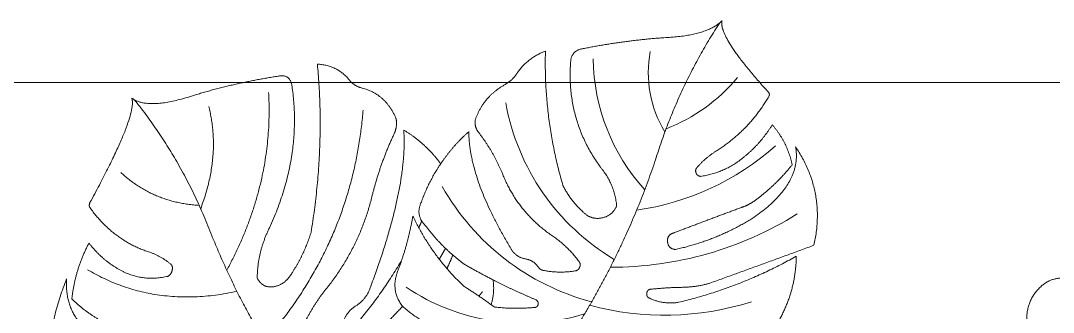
# Model space of a CAD drawing. Header units: inches. Extents: x 130993 to 274375, y -5108 to 103559.
# Drawn here: x 149360.12 to 149381.77, y 61070.9 to 61077.02 of the extents above; entities that cross this region are included whole.
import ezdxf

# ---------------------------------------------------------------- set-up
doc = ezdxf.new("R2010")
doc.units = ezdxf.units.IN
doc.header["$MEASUREMENT"] = 0
doc.layers.add('FURNITURE', color=31, linetype='Continuous', lineweight=13)
doc.layers.add('plants', color=105, linetype='Continuous', lineweight=18)

# ---------------------------------------------------------------- blocks, each defined once
blk = doc.blocks.new('Monstera_86')
at = {"layer": 'plants'}
for points, degree in [([(1.1652, 0.3736), (1.1974, 0.4516), (1.1772, 0.5208)], 2), ([(0.8332, 0.4673), (0.8009, 0.438), (0.7704, 0.4059)], 2), ([(0.8677, 0.4699), (0.8114, 0.4202), (0.7713, 0.3512)], 2), ([(0.9177, 0.4712), (0.9613, 0.4039), (0.9933, 0.3259)], 2), ([(1.1049, 0.4539), (1.1692, 0.4303), (1.1652, 0.3736)], 2), ([(0.6838, 0.4421), (0.733, 0.4384), (0.7702, 0.4061)], 2), ([(0.9327, 0.4471), (0.8292, 0.3291), (0.8168, 0.1753)], 2), ([(0.332, 0.4292), (0.3084, 0.3914), (0.3076, 0.3468)], 2), ([(0.5565, 0.4147), (0.6285, 0.4362), (0.7036, 0.425), (0.7662, 0.3834)], 3), ([(0.8892, 0.4326), (0.8762, 0.4043), (0.8568, 0.381)], 2), ([(1.1591, 0.397), (1.1371, 0.4186), (1.1094, 0.4303)], 2), ([(0.5505, 0.4044), (0.4877, 0.4214), (0.4224, 0.42), (0.3604, 0.4004)], 3), ([(0.5619, 0.4237), (0.5068, 0.3336), (0.4731, 0.2335)], 2), ([(0.8254, 0.4052), (0.8347, 0.4108), (0.8394, 0.422)], 2), ([(0.3076, 0.3468), (0.3729, 0.3837), (0.4459, 0.401)], 2), ([(0.4459, 0.401), (0.4636, 0.4039), (0.4798, 0.3963)], 2), ([(0.611, 0.4029), (0.6113, 0.4062), (0.6145, 0.407)], 2), ([(0.6137, 0.3981), (0.6107, 0.3996), (0.611, 0.4029)], 2), ([(0.6145, 0.407), (0.6385, 0.4093), (0.6624, 0.4066)], 2), ([(0.6624, 0.4066), (0.6644, 0.4052), (0.6663, 0.4038)], 2), ([(0.6663, 0.4038), (0.6618, 0.3886), (0.6641, 0.3746)], 2), ([(0.6981, 0.3823), (0.6818, 0.3925), (0.6663, 0.4038)], 2), ([(0.7702, 0.4061), (0.7848, 0.3871), (0.7762, 0.3648)], 2), ([(0.8073, 0.381), (0.8122, 0.3974), (0.8254, 0.4052)], 2), ([(0.4833, 0.3901), (0.4825, 0.3855), (0.4778, 0.3856)], 2), ([(0.4798, 0.3963), (0.4842, 0.3947), (0.4833, 0.3901)], 2), ([(0.5482, 0.4005), (0.6233, 0.3803), (0.6854, 0.3323), (0.7239, 0.2648)], 3), ([(0.6641, 0.3746), (0.6393, 0.3873), (0.6137, 0.3981)], 2), ([(0.6807, 0.3937), (0.6786, 0.3912), (0.6766, 0.3887)], 2), ([(0.965, 0.3882), (1.0624, 0.4092), (1.1407, 0.3627)], 2), ([(1.139, 0.3314), (1.1555, 0.363), (1.1591, 0.397)], 2), ([(0.4091, 0.3785), (0.3479, 0.3564), (0.2869, 0.334)], 2), ([(0.4404, 0.3834), (0.4244, 0.383), (0.4091, 0.3785)], 2), ([(0.4778, 0.3856), (0.4591, 0.3836), (0.4404, 0.3834)], 2), ([(0.7583, 0.2996), (0.7361, 0.3468), (0.6981, 0.3823)], 2), ([(0.769, 0.1986), (0.7641, 0.2647), (0.8073, 0.381)], 2), ([(0.8568, 0.381), (0.8195, 0.3327), (0.8055, 0.2732)], 2), ([(0.8999, 0.3658), (0.9084, 0.3805), (0.9217, 0.3827)], 2), ([(0.9217, 0.3827), (0.935, 0.3848), (0.9412, 0.3725)], 2), ([(0.5622, 0.3596), (0.5637, 0.3636), (0.5678, 0.3642)], 2), ([(0.5678, 0.3642), (0.5864, 0.3671), (0.6049, 0.3636)], 2), ([(0.6641, 0.3746), (0.681, 0.366), (0.6975, 0.3565)], 2), ([(0.7762, 0.3648), (0.7641, 0.3331), (0.7583, 0.2996)], 2), ([(0.8779, 0.3187), (0.8856, 0.3438), (0.8999, 0.3658)], 2), ([(0.9412, 0.3725), (0.941, 0.3409), (0.9255, 0.3107)], 2), ([(1.0412, 0.3635), (1.0423, 0.3684), (1.0463, 0.3705)], 2), ([(1.0463, 0.3705), (1.0726, 0.3764), (1.0951, 0.3666)], 2), ([(1.0951, 0.3666), (1.1209, 0.355), (1.139, 0.3314)], 2), ([(0.5262, 0.3598), (0.4482, 0.3599), (0.3728, 0.3384), (0.3066, 0.2972)], 3), ([(0.5634, 0.3525), (0.5607, 0.3557), (0.5622, 0.3596)], 2), ([(0.5975, 0.3208), (0.5776, 0.3336), (0.5634, 0.3525)], 2), ([(0.6049, 0.3636), (0.6088, 0.3628), (0.611, 0.3595)], 2), ([(0.611, 0.3595), (0.6162, 0.3518), (0.6253, 0.3502)], 2), ([(0.6975, 0.3565), (0.7239, 0.3373), (0.7433, 0.311)], 2), ([(0.7113, 0.3456), (0.7146, 0.3535), (0.7182, 0.3613)], 2), ([(0.977, 0.3634), (0.9216, 0.2609), (0.9279, 0.1544)], 2), ([(1.043, 0.3561), (1.0401, 0.3585), (1.0412, 0.3635)], 2), ([(1.0663, 0.3426), (1.0535, 0.3472), (1.043, 0.3561)], 2), ([(0.5216, 0.3506), (0.5894, 0.3099), (0.6349, 0.2443), (0.6492, 0.1665)], 3), ([(0.6253, 0.3502), (0.6382, 0.348), (0.644, 0.3363)], 2), ([(0.7273, 0.3503), (0.7235, 0.3441), (0.72, 0.3377)], 2), ([(1.1377, 0.29), (1.1097, 0.3291), (1.0663, 0.3426)], 2), ([(0.2869, 0.334), (0.2727, 0.2716), (0.3084, 0.2184)], 2), ([(0.3594, 0.3024), (0.4014, 0.3284), (0.4497, 0.3389)], 2), ([(0.4497, 0.3389), (0.4579, 0.3383), (0.4589, 0.3302)], 2), ([(0.4589, 0.3302), (0.4599, 0.3221), (0.4521, 0.3196)], 2), ([(0.644, 0.3363), (0.6925, 0.2555), (0.6925, 0.2004)], 2), ([(0.4521, 0.3196), (0.4127, 0.3046), (0.3731, 0.2899)], 2), ([(0.6531, 0.2495), (0.6358, 0.2933), (0.5975, 0.3208)], 2), ([(0.8705, 0.1212), (0.8613, 0.217), (0.8779, 0.3187)], 2), ([(0.9933, 0.3259), (1.0283, 0.2336), (1.0857, 0.1629)], 2), ([(0.7433, 0.311), (0.7559, 0.2989), (0.7483, 0.2832)], 2), ([(0.7514, 0.3133), (0.7495, 0.3093), (0.7477, 0.3053)], 2), ([(0.9255, 0.3107), (0.889, 0.2289), (0.9, 0.1495)], 2), ([(0.3084, 0.2184), (0.3007, 0.2631), (0.3594, 0.3024)], 2), ([(0.4953, 0.2928), (0.4344, 0.284), (0.3783, 0.258), (0.3321, 0.2172)], 3), ([(0.5188, 0.2876), (0.5237, 0.2995), (0.5364, 0.3019)], 2), ([(0.5364, 0.3019), (0.5491, 0.3043), (0.558, 0.295)], 2), ([(0.558, 0.295), (0.573, 0.2817), (0.5819, 0.2637)], 2), ([(0.3568, 0.2818), (0.3317, 0.2636), (0.3124, 0.2393)], 2), ([(0.3731, 0.2899), (0.3643, 0.2872), (0.3568, 0.2818)], 2), ([(0.5378, 0.2423), (0.5212, 0.262), (0.5188, 0.2876)], 2), ([(0.7483, 0.2832), (0.7398, 0.2592), (0.7255, 0.2381)], 2), ([(1.0077, 0.291), (0.9836, 0.2276), (0.9982, 0.1708)], 2), ([(1.0095, 0.2871), (1.0628, 0.2841), (1.1017, 0.2484)], 2), ([(1.0886, 0.161), (1.0821, 0.1818), (1.1378, 0.2838)], 2), ([(1.1378, 0.2838), (1.1395, 0.2875), (1.1377, 0.29)], 2), ([(0.4858, 0.2689), (0.5242, 0.2262), (0.5454, 0.1723), (0.5464, 0.1149)], 3), ([(0.8055, 0.2732), (0.7963, 0.2369), (0.7801, 0.2026)], 2), ([(0.5819, 0.2637), (0.6046, 0.1864), (0.6025, 0.1059)], 2), ([(0.3747, 0.2346), (0.3951, 0.2496), (0.4202, 0.253)], 2), ([(0.4202, 0.253), (0.4241, 0.2526), (0.4255, 0.2489)], 2), ([(0.4255, 0.2489), (0.4268, 0.2453), (0.4243, 0.2424)], 2), ([(0.6819, 0.2002), (0.6642, 0.2229), (0.6531, 0.2495)], 2), ([(0.3124, 0.2393), (0.3182, 0.2128), (0.3359, 0.1924)], 2), ([(0.3359, 0.1924), (0.3512, 0.2172), (0.3747, 0.2346)], 2), ([(0.4731, 0.2335), (0.4466, 0.1477), (0.3976, 0.0725)], 2), ([(0.4243, 0.2424), (0.415, 0.2319), (0.4033, 0.2242)], 2), ([(0.5729, 0.1196), (0.5777, 0.1874), (0.5378, 0.2423)], 2), ([(0.6925, 0.2004), (0.7114, 0.2172), (0.7255, 0.2381)], 2), ([(0.7255, 0.2381), (0.744, 0.2136), (0.769, 0.1986)], 2), ([(0.4033, 0.2242), (0.3635, 0.1996), (0.34, 0.1593)], 2), ([(0.4606, 0.197), (0.4278, 0.1844), (0.3991, 0.1638), (0.3766, 0.1368)], 3), ([(0.462, 0.2007), (0.4795, 0.1722), (0.4855, 0.139), (0.4792, 0.1062)], 3), ([(0.6848, 0.1859), (0.6863, 0.1937), (0.6819, 0.2002)], 2), ([(0.7801, 0.2026), (0.776, 0.193), (0.7783, 0.1844)], 2), ([(0.6499, 0.1451), (0.675, 0.159), (0.6848, 0.1859)], 2), ([(0.7783, 0.1844), (0.7908, 0.156), (0.818, 0.1493)], 2), ([(0.34, 0.1593), (0.3384, 0.1566), (0.3403, 0.1542)], 2), ([(1.0139, 0.1572), (1.0691, 0.1758), (1.0886, 0.161)], 2), ([(0.3403, 0.1542), (0.3996, 0.0889), (0.395, 0.07)], 2), ([(0.818, 0.1493), (0.8285, 0.1466), (0.8351, 0.1371)], 2), ([(0.9, 0.1495), (0.9015, 0.132), (0.9167, 0.1353)], 2), ([(0.9167, 0.1353), (0.9652, 0.1426), (1.0139, 0.1572)], 2), ([(0.6347, 0.1299), (0.6402, 0.1396), (0.6499, 0.1451)], 2), ([(0.8351, 0.1371), (0.8495, 0.1219), (0.8705, 0.1212)], 2), ([(0.6025, 0.1059), (0.6222, 0.1131), (0.6347, 0.1299)], 2), ([(0.5582, 0.1029), (0.5727, 0.105), (0.5729, 0.1196)], 2), ([(0.4654, 0.0902), (0.5122, 0.0937), (0.5582, 0.1029)], 2), ([(0.395, 0.07), (0.4123, 0.0881), (0.4654, 0.0902)], 2)]:
    blk.add_open_spline(points, degree=degree, dxfattribs=at)
blk = doc.blocks.new('Dracaena deremensis_38')
at = {"layer": 'plants'}
for points in [[(-0.60267, 0.2999), (-0.59371, 0.31417), (-0.57699, 0.31634)], [(-0.60632, 0.26962), (-0.61164, 0.28562), (-0.60267, 0.2999)]]:
    blk.add_open_spline(points, degree=2, dxfattribs=at)

msp = doc.modelspace()

# ---------------------------------------------------------------- linework, layer by layer
at = {"layer": 'FURNITURE'}
msp.add_lwpolyline([(149430.498, 61060.548), (149430.498, 61069.724, 0.414214), (149424.498, 61075.724), (149318.498, 61075.724)], format="xyb", dxfattribs=at)

# ---------------------------------------------------------------- block references
at = {"layer": 'plants'}
for name, p, xscale, yscale, zscale, rotation in [('Dracaena deremensis_38', (149392.179, 61062.575), 20.06144152410419, 22.78192461025174, 20.06144152409106, 350.3447531474862), ('Monstera_86', (149381.865, 61078.267), 17.83789353145403, 17.83789353146858, 17.83789353146952, 180)]:
    msp.add_blockref(name, p, dxfattribs=dict(at, xscale=xscale, yscale=yscale, zscale=zscale, rotation=rotation))

doc.saveas('drawing.dxf')
